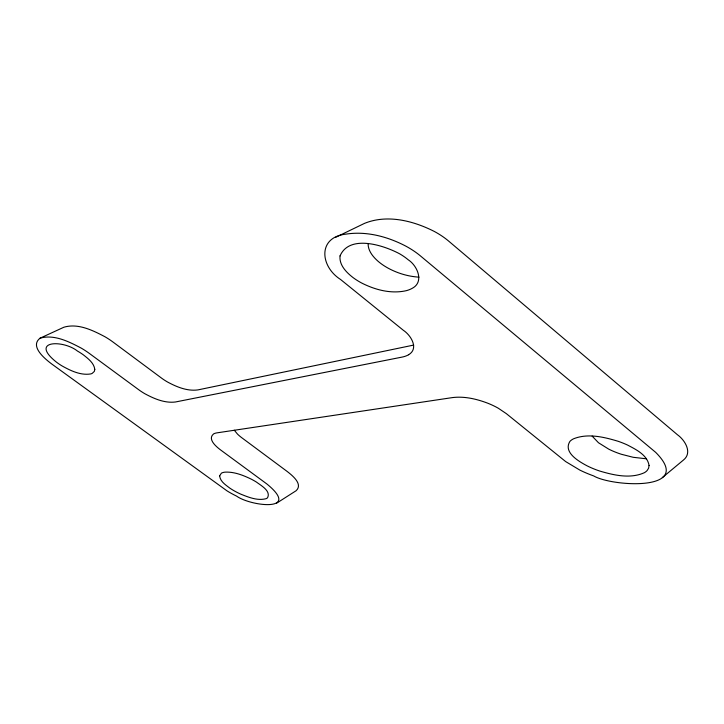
<?xml version="1.0" encoding="UTF-8"?>
<svg xmlns="http://www.w3.org/2000/svg" width="724" height="724" viewBox="0 0 724 724"><rect width="100%" height="100%" fill="white"/><g stroke="black" fill="none" stroke-linecap="round" stroke-linejoin="round"><path stroke-width="1.09" d="M413.703 345.077L197.923 389.901C187.326 391.367 176.855 387.005 167.697 382.1A72.454 41.829 0 0 1 161.443 378.037L112.998 342.036A101.812 58.78 0 0 0 105.089 336.823C92.772 330.325 78.056 323.031 63.893 327.221L40.101 338.162C29.286 346.389 45.331 359.213 52.237 364.362L227.055 490.89A104.555 60.364 0 0 0 236.567 496.103C250.721 506.32 301.691 512.384 266.875 483.976L220.829 450.12C216.494 446.889 207.118 439.215 213.562 433.938A7.828 4.525 0 0 1 217.119 432.834L452.409 397.594C464.437 396.091 476.591 398.96 487.795 403.223A77.396 44.689 0 0 1 498.311 408.236L506.348 413.648L565.661 461.577L579.788 470.057A112.6 65.006 0 0 0 593.743 475.949C611.554 486.591 695.447 492.148 655.654 452.337L420.445 255.916A105.315 60.798 0 0 0 405.965 246.205C387.729 236.63 366.552 230.92 345.927 234.133C317.42 237.164 320.053 266.45 340.524 279.446L403.368 330.307C410.834 335.167 419.205 348.561 408.644 354.697M662.306 477.623L683.447 460.039C692.741 452.699 684.949 440.102 677.474 434.771L448.627 241.074A99.704 57.567 0 0 0 434.481 231.535C413.431 220.802 387.277 214.087 364.516 223.372L335.619 237.345M276.523 503.243L296.125 490.718C303.284 484.112 292.197 475.369 287.084 471.396L241.907 437.83A59.576 34.399 0 0 1 237.508 434.101L234.314 430.246M40.101 338.162C54.327 334.135 68.961 341.683 81.305 348.154A107.614 62.128 0 0 1 89.351 353.43L138.782 389.774A76.554 44.2 0 0 0 145.126 393.883C154.33 398.806 164.764 403.313 175.416 401.992L401.901 357.131A17.141 9.892 0 0 0 408.671 354.715M646.46 458.808L633.201 457.297L621.264 454.238A75.341 43.494 0 0 1 608.739 449.142L598.504 442.762L592.141 436.11M418.997 277.147C408.327 276.496 397.847 273.373 388.435 268.332A70.617 40.77 0 0 1 378.009 261.219C372.96 256.767 368.054 250.839 368.1 243.753M219.653 475.822C220.105 481.496 225.725 484.971 229.834 488.13A73.151 42.236 0 0 0 240.775 494.148C248.613 497.279 257.409 500.927 265.943 498.727A5.638 3.258 0 0 0 267.581 497.732C271.057 490.881 261.074 485.596 256.513 482.13A74.282 42.888 0 0 0 250.776 478.908C242.802 475.107 234.133 471.704 225.155 472.139A6.769 3.91 0 0 0 221.39 473.179L219.653 475.822M340.036 255.925C339.058 265.084 346.407 272.441 353.086 277.609A74.798 43.187 0 0 0 361.584 282.975C375.159 289.89 391.096 294.116 406.255 290.686A20.562 11.874 0 0 0 411.856 288.514C424.617 282.269 417.458 265.726 408.2 259.771A74.78 43.178 0 0 0 399.775 253.889C384.163 245.463 349.529 233.933 340.036 255.925M649.075 465.451L648.595 468.211L647.111 470.555A15.448 8.923 0 0 1 644.324 472.727C630.233 479.044 613.943 475.234 599.78 471.062A79.559 45.938 0 0 1 587.083 465.831C578.965 461.496 562.937 452.437 569.906 441.405A15.602 9.005 0 0 1 573.607 438.78C587.897 433.052 604.124 437.052 618.251 441.323A79.857 46.11 0 0 1 627.599 445.088C636.152 449.586 647.256 454.944 649.075 465.451M94.799 369.358L94.355 371.376L92.201 373.385A6.471 3.738 0 0 1 90.681 373.946C80.536 375.557 70.608 370.697 61.974 365.882A76.337 44.074 0 0 1 56.336 362.063C29.06 340.199 63.278 339.71 77.432 351.04A76.255 44.028 0 0 1 83.504 354.959C88.21 358.697 93.939 362.977 94.799 369.358"/></g></svg>
